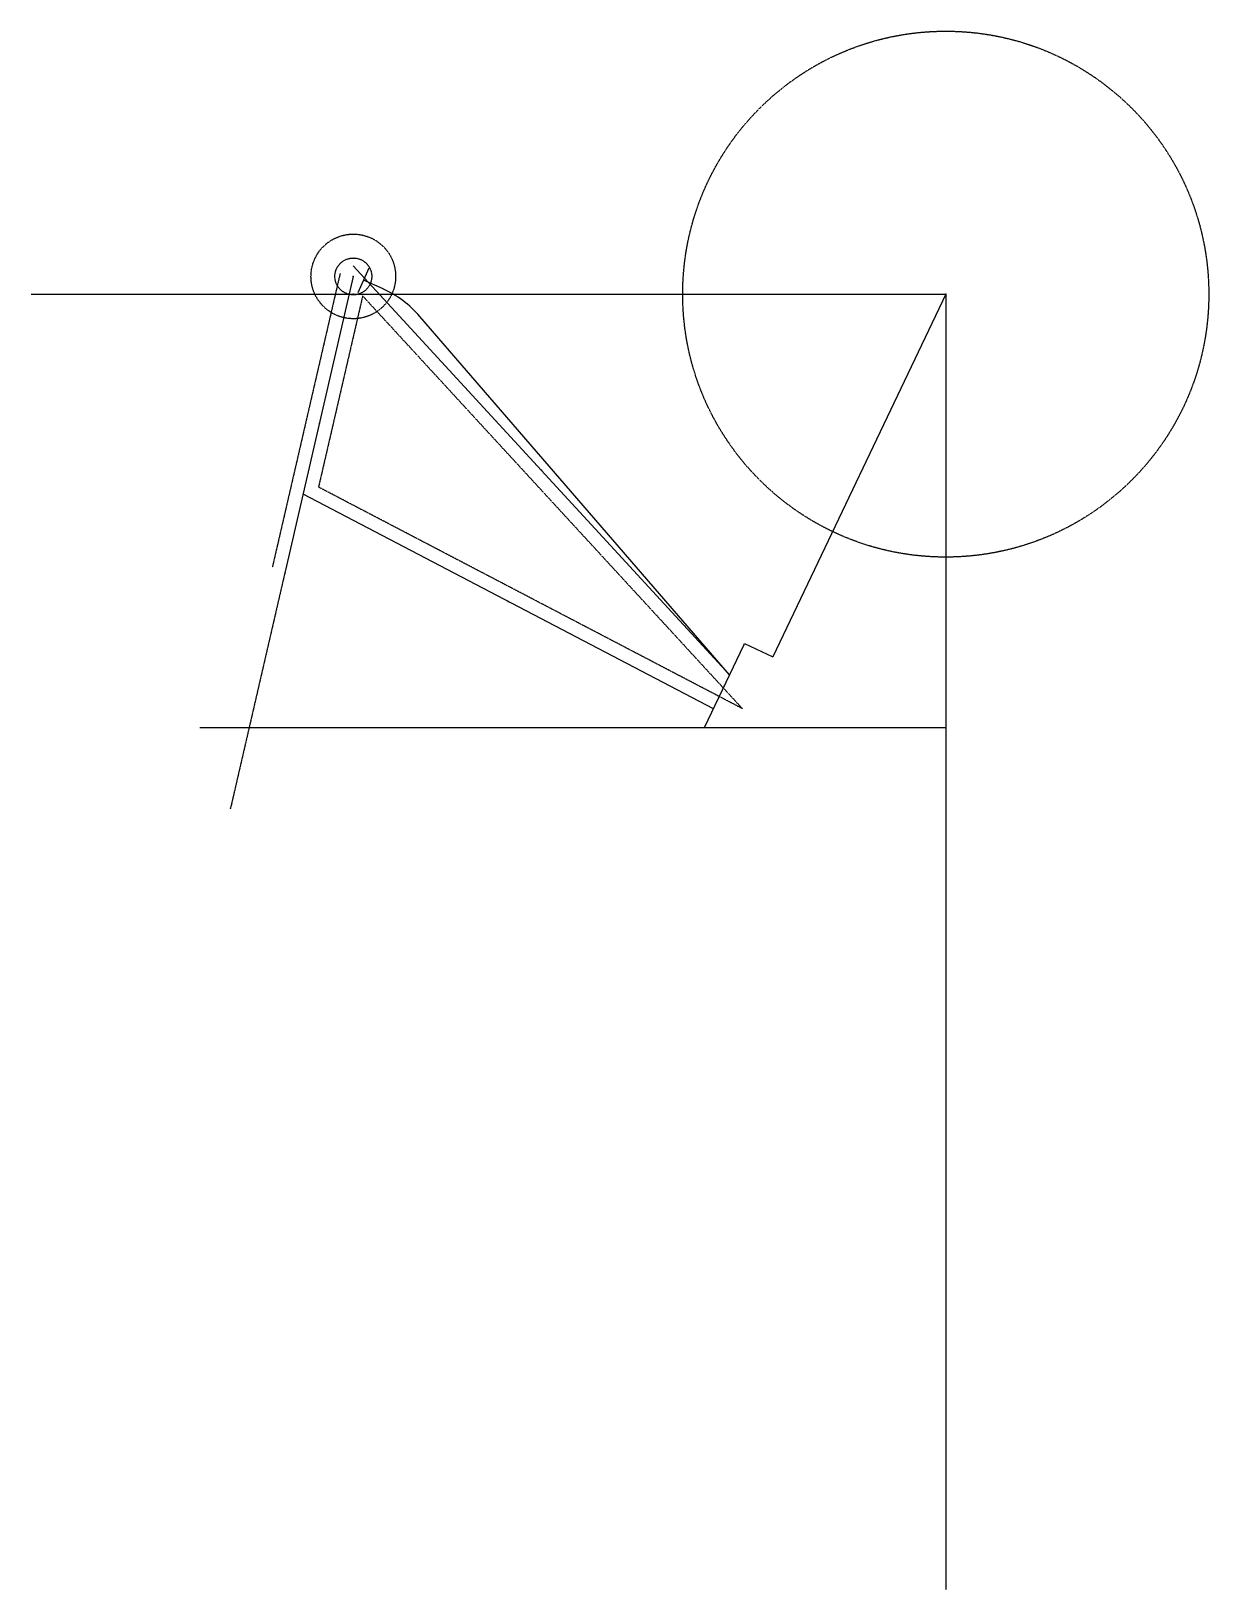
# Model space of a CAD drawing. Header units: millimetres. Extents: x -454 to 1207, y -1828 to 371.
import ezdxf

# ---------------------------------------------------------------- set-up
doc = ezdxf.new("R2010")
doc.units = ezdxf.units.MM
doc.linetypes.add('DASHED', pattern=[0.75, 0.5, -0.25])
doc.layers.get('0').update_dxf_attribs({"linetype": 'CONTINUOUS'})

msp = doc.modelspace()

# ---------------------------------------------------------------- linework, layer by layer
at = {"linetype": 'DASHED'}
for p, q in [((-18.6, 29.3), (-114.2, -385.2)), ((-454.4, 0), (835.6, 0)), ((835.6, 0), (835.6, -1828)), ((13.2, -2.5), (-49.1, -272.2)), ((548.7, -584.7), (13.2, -2.5)), ((548.7, -584.7), (-49.1, -272.2)), ((-95.7, -389.5), (-173.2, -725.3)), ((835.6, -612), (-216.3, -612))]:
    msp.add_line(p, q, dxfattribs=at)
for p, q in [((0, 25), (-95.7, -389.5)), ((530.7, -537.1), (0, 40)), ((6.7, 2.3), (22.3, 37.1)), ((41.9, 7.4), (14.5, 19.7)), ((835.6, 0), (591.5, -511.8)), ((530.7, -537.1), (94, -31.4)), ((507.9, -584.9), (-70.9, -282.3)), ((551, -494.6), (495, -612)), ((551, -494.6), (551.8, -492.8)), ((551.8, -492.8), (591.5, -511.8))]:
    msp.add_line(p, q)
for centre, radius in [((835.6, 0), 371), ((0, 25), 59.7), ((0, 25), 26)]:
    msp.add_circle(centre, radius, dxfattribs=at)
msp.add_arc((-19.6, -129.4), 150, 40.8178, 65.8178)
for p in [(0, 25), (0, 0), (835.6, 0), (-47.8, -182.2), (265.4, -248.5), (218.5, -433.6), (523, -553.3), (-173.2, -725.3)]:
    msp.add_point(p)

doc.saveas('drawing.dxf')
